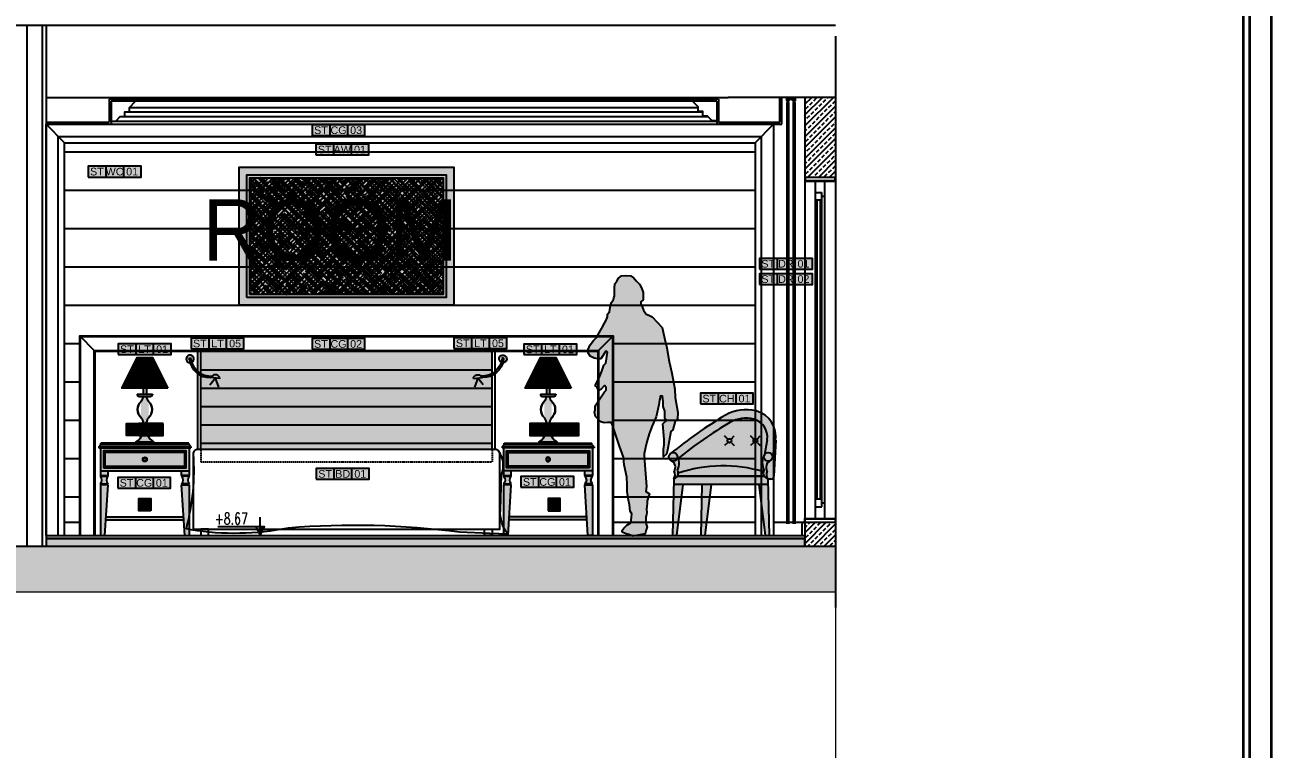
# Model space of a CAD drawing. Header units: millimetres. Extents: x -3207095 to 15275363, y 3702017 to 4798027.
# Drawn here: x 705620 to 706839, y 4469778 to 4470486 of the extents above; entities that cross this region are included whole.
import ezdxf
from ezdxf.enums import TextEntityAlignment as Align

# ---------------------------------------------------------------- set-up
doc = ezdxf.new("R2010")
doc.units = ezdxf.units.MM
doc.linetypes.add('DUZ', pattern=[500, 500])
doc.linetypes.add('HIDDEN', pattern=[0.375, 0.25, -0.125])
doc.layers.get('0').update_dxf_attribs({"color": 1, "linetype": 'DUZ'})
for name, color, linetype in [('a_asmatavan', 200, 'Continuous'), ('a_duvar_alcipan', 2, 'Continuous'), ('a_duvar_gazbeton', 3, 'Continuous'), ('a_duvar_kagidi', 33, 'Continuous'), ('a_duvar_tarama', 253, 'Continuous'), ('a_gorunus', 233, 'Continuous'), ('a_kolon', 4, 'Continuous'), ('a_kolon_tarama', 252, 'Continuous'), ('a_mobilya', 1, 'Continuous'), ('a_mobilya_tarama', 253, 'Continuous'), ('a_olcu', 30, 'Continuous'), ('a_pencere', 5, 'Continuous'), ('a_yazi', 105, 'Continuous'), ('a_zemin_kaplama', 30, 'Continuous'), ('yazı', 7, 'Continuous')]:
    doc.layers.add(name, color=color, linetype=linetype)
doc.layers.add('DUVAR', color=7, linetype='Continuous', lineweight=35)
doc.layers.add('iç duvar', color=7, linetype='Continuous', lineweight=50)
doc.styles.add('KOD', font='arial.ttf')
doc.styles.add('TROMANS', font='ROMANS.SHX', dxfattribs={"width": 0.7, "height": 5})

# ---------------------------------------------------------------- blocks, each defined once
blk = doc.blocks.new('a_cerceve')
for p, q in [((120, 2560), (0, 2680)), ((4625, 2560), (4745, 2680)), ((0, 0), (120, 0)), ((4625, 0), (4745, 0))]:
    blk.add_line(p, q)
for points in [[(0, 0), (0, 2680), (4745, 2680), (4745, 0)], [(80, 0), (80, 2600), (4665, 2600), (4665, 0)], [(120, 0), (120, 2560), (4625, 2560), (4625, 0)]]:
    blk.add_lwpolyline(points)
blk = doc.blocks.new('a_komodin2')
at = {"true_color": 0xffffff}
h = blk.add_hatch(color=7, dxfattribs=at)
h.paths.add_polyline_path([(550, 450), (550, 540), (30, 540), (30, 450)], flags=0)
h.paths.add_polyline_path([(304, 495, -1), (276, 495, -1)], flags=0)
h.paths.add_polyline_path([(300, 495, -1), (280, 495, -1)], flags=0)
h.paths.add_polyline_path([(560, 440), (550, 450), (30, 450), (20, 440)], flags=16)
h.paths.add_polyline_path([(580, 420), (580, 570), (0, 570), (0, 420)])
h.paths.add_polyline_path([(20, 440), (20, 550), (560, 550), (560, 440)], flags=16)
h.paths.add_polyline_path([(30, 450), (30, 540), (550, 540), (550, 450)], flags=0)
h.paths.add_polyline_path([(20, 440), (30, 450), (30, 540), (20, 550)], flags=0)
h.paths.add_polyline_path([(20, 550), (30, 540), (550, 540), (560, 550)], flags=0)
h.paths.add_polyline_path([(550, 450), (560, 440), (560, 550), (550, 540)], flags=16)
h.paths.add_polyline_path([(590, 570), (590, 578), (-10, 578), (-10, 570)])
h.paths.add_polyline_path([(590, 578), (576, 592), (4, 592), (-10, 578)])
h.paths.add_polyline_path([(576, 592), (576, 600), (4, 600), (4, 592)])
h.paths.add_polyline_path([(580, 390), (580, 420), (530, 420), (530, 390)])
h.paths.add_polyline_path([(577, 385), (577, 390), (533, 390), (533, 385)])
h.paths.add_polyline_path([(530, 385, -0.4), (530, 335), (580, 335, -0.4), (580, 385)])
h.paths.add_polyline_path([(533, 335), (533, 330), (577, 330), (577, 335)])
h.paths.add_polyline_path([(530, 330), (550, 0), (580, 0), (580, 330)])
h.paths.add_polyline_path([(0, 420), (0, 390), (50, 390), (50, 420)])
h.paths.add_polyline_path([(47, 390), (3, 390), (3, 385), (47, 385)])
h.paths.add_polyline_path([(0, 385, -0.4), (0, 335), (50, 335, -0.4), (50, 385)])
h.paths.add_polyline_path([(47, 330), (47, 335), (3, 335), (3, 330)])
h.paths.add_polyline_path([(0, 330), (0, 0), (30, 0), (50, 330)])
h = blk.add_hatch(color=7, dxfattribs=at)
h.paths.add_polyline_path([(550, 450), (550, 540), (30, 540), (30, 450)])
h.paths.add_polyline_path([(276, 495, -1), (304, 495, -1)], flags=16)
h.paths.add_polyline_path([(280, 495, -1), (300, 495, -1)], flags=0)
blk.add_hatch(color=7, dxfattribs=at).paths.add_polyline_path([(37.27, 120), (36.06, 100), (543.94, 100), (542.73, 120)])
for p, q in [((-10, 578), (4, 592)), ((-10, 578), (-10, 570)), ((-10, 578), (590, 578)), ((-10, 570), (590, 570)), ((0, 570), (0, 420)), ((576, 600), (4, 600)), ((4, 592), (4, 600)), ((4, 592), (576, 592)), ((576, 592), (576, 600)), ((590, 578), (576, 592)), ((580, 570), (580, 420)), ((590, 578), (590, 570)), ((30, 540), (20, 550)), ((550, 540), (560, 550)), ((0, 420), (580, 420)), ((30, 450), (20, 440)), ((550, 450), (560, 440)), ((0, 385), (50, 385)), ((0, 335), (50, 335)), ((0, 330), (0, 0)), ((50, 330), (0, 330)), ((3, 390), (3, 385)), ((3, 330), (3, 335)), ((30, 0), (50, 330)), ((47, 390), (47, 385)), ((47, 330), (47, 335)), ((580, 385), (530, 385)), ((580, 335), (530, 335)), ((550, 0), (530, 330)), ((530, 330), (580, 330)), ((533, 390), (533, 385)), ((533, 330), (533, 335)), ((577, 390), (577, 385)), ((577, 330), (577, 335)), ((580, 330), (580, 0)), ((36.06, 100), (543.94, 100)), ((37.27, 120), (542.73, 120)), ((0, 0), (30, 0)), ((550, 0), (580, 0))]:
    blk.add_line(p, q)
for points in [[(20, 440), (560, 440), (560, 550), (20, 550)], [(30, 450), (550, 450), (550, 540), (30, 540)]]:
    blk.add_lwpolyline(points, close=True)
for points in [[(0, 420), (0, 390), (50, 390), (50, 420)], [(580, 420), (580, 390), (530, 390), (530, 420)]]:
    blk.add_lwpolyline(points)
for radius in [14, 10]:
    blk.add_circle((290, 495), radius)
for centre, start, end in [((-26.25, 360), 316.397181, 43.602819), ((76.25, 360), 136.397181, 223.602819), ((503.75, 360), 316.397181, 43.602819), ((606.25, 360), 136.397181, 223.602819)]:
    blk.add_arc(centre, 36.25, start, end)
blk = doc.blocks.new('a_lamba_okuma')
at = {"true_color": 0xffffff}
h = blk.add_hatch(color=7, dxfattribs=at)
h.paths.add_polyline_path([(6, 0, -0.119182), (5.3, -2.7, 0.038405), (10.6, -22.6, 9.220143), (0.1, -25, -0.039586), (-4.2, -4.2, -0.198912), (-6, 0, -1)])
h.paths.add_polyline_path([(-6, 0, 1), (6, 0, 1)], flags=17)
h.paths.add_polyline_path([(5.3, -2.7, -0.508502), (-4.2, -4.2, 0.38617), (133.2, -121.1), (135.5, -121.3, -0.084469), (141.7, -112.6, -0.37111)])
h.paths.add_polyline_path([(192.5, -127.5), (192.9, -121.1, 0.629792), (135.5, -121.3)])
for p, q in [((192.5, -127.5), (133.2, -121.1)), ((192.9, -121.1), (192.5, -127.5))]:
    blk.add_line(p, q)
blk.add_lwpolyline([(127.7, -168.9), (162.8, -124.3), (185.5, -183.1)])
blk.add_circle((0, 0), 6)
for centre, radius, start, end in [((0, 0), 25, 295.08865, 270.32865), ((128.8, 13), 134.2, 187.39751, 271.85785), ((137.3, 21.5), 134.2, 190.41618, 271.85785), ((164.3, -135), 31.8, 25.808, 154.61762)]:
    blk.add_arc(centre, radius, start, end)
blk = doc.blocks.new('a_resim_90x140')
at = {"true_color": 0xffffff}
blk.add_hatch(color=7, dxfattribs=at).paths.add_polyline_path([(-700, 0), (-700, 900), (700, 900), (700, 0)])
h = blk.add_hatch()
h.set_pattern_fill('AR-RROOF', color=254, scale=30, angle=45, style=0)
h.set_pattern_definition([(45, (-21202.322, 7400), (25.455844, 67.88225), [450, -60, 150, -30]), (45, (-21184.715, 7438.82), (-49.426764, 7.00036), [90, -9.9, 180, -22.5]), (45, (-21209.747, 7428.638), (96.095812, 124.521504), [240, -42, 120, -30])])
h.paths.add_polyline_path([(-630, 70), (-630, 830), (630, 830), (630, 70)])
h = blk.add_hatch()
h.set_pattern_fill('AR-RROOF', color=254, scale=30, angle=45, style=0)
h.set_pattern_definition([(135, (21202.322, 7400), (-25.455844, 67.88225), [450, -60, 150, -30]), (135, (21184.715, 7438.82), (49.426764, 7.00036), [90, -9.9, 180, -22.5]), (135, (21209.747, 7428.638), (-96.095812, 124.521504), [240, -42, 120, -30])])
h.paths.add_polyline_path([(630, 70), (630, 830), (-630, 830), (-630, 70)])
for points in [[(-700, 0), (-700, 900), (700, 900), (700, 0)], [(-650, 50), (-650, 850), (650, 850), (650, 50)], [(-630, 70), (-630, 830), (630, 830), (630, 70)]]:
    blk.add_lwpolyline(points, close=True)
blk = doc.blocks.new('a_abajur1')
h = blk.add_hatch(color=255)
h.paths.add_polyline_path([(50, 560), (-50, 560), (-148, 364), (148, 364)])
h.paths.add_polyline_path([(-148, 364), (-150, 360), (150, 360), (148, 364)])
h.paths.add_polyline_path([(10, 360), (-10, 360), (-10, 320), (10, 320)])
h.paths.add_polyline_path([(-50, 320), (-50, 317, 0.414214), (-38, 305), (38, 305, 0.414214), (50, 317), (50, 320)])
h.paths.add_polyline_path([(59.1, 0), (59.1, 7.7), (-59.1, 7.7), (-59.1, 0)])
h = blk.add_hatch(color=256)
h.set_gradient(color1=(170, 163, 157), one_color=1, tint=1, name='SPHERICAL')
edge = h.paths.add_edge_path()
edge.add_line((59.1, 7.7), (-59.1, 7.7))
edge.add_arc((-121.4, 106.2), 116.5, 302.30703, 383.01024)
edge.add_arc((-60.2, 132.2), 50, 23.01024, 33.26641)
edge.add_arc((-60.2, 132.2), 50, 33.26641, 43.52258)
edge.add_arc((27.2, 220.6), 74.3, 180.55802, 226.5945, ccw=False)
edge.add_arc((27.2, 220.6), 74.3, 134.52155, 180.55802, ccw=False)
edge.add_arc((-60, 309.3), 50, 314.52155, 334.80492)
edge.add_arc((-60, 309.3), 50, 334.80492, 355.08829)
edge.add_line((-10.2, 305), (10.2, 305))
edge.add_arc((60, 309.3), 50, 184.91171, 225.47845)
edge.add_arc((-27.2, 220.6), 74.3, 0, 45.47845, ccw=False)
edge.add_arc((-27.2, 220.6), 74.3, -46.5945, 0, ccw=False)
edge.add_arc((50.4, 138.6), 38.6, 133.4055, 160.06167)
edge.add_arc((121.4, 106.2), 116.5, 156.98976, 180)
edge.add_arc((121.4, 106.2), 116.5, 180, 197.34136)
edge.add_arc((121.4, 106.2), 116.5, 197.34136, 237.69297)
at = {"layer": 'a_mobilya_tarama'}
h = blk.add_hatch(dxfattribs=at)
h.set_pattern_fill('LINE', color=256, scale=50, angle=90, style=0)
h.set_pattern_definition([(90, (-30334.933, 1322.437), (-6.25, 4e-16), [])])
h.paths.add_polyline_path([(50, 560), (-50, 560), (-148, 364), (148, 364)])
for p, q in [((-148, 364), (148, 364)), ((-10, 360), (-10, 320)), ((10, 360), (10, 320)), ((-50, 320), (50, 320)), ((-50, 320), (-50, 317)), ((-38, 305), (38, 305)), ((50, 320), (50, 317)), ((-59.1, 7.7), (-59.1, 0)), ((-59.1, 7.7), (59.1, 7.7)), ((-59.1, 0), (59.1, 0)), ((59.1, 7.7), (59.1, 0))]:
    blk.add_line(p, q)
blk.add_lwpolyline([(150, 360), (-150, 360), (-50, 560), (50, 560), (150, 360)])
blk.add_lwpolyline([(59.1, 7.7), (-59.1, 7.7, 0.367449), (-14.1, 151.7, 0.044781), (-18.3, 159.6, 0.044781), (-23.9, 166.6, -0.203618), (-47.1, 219.9, -0.203618), (-24.9, 273.6, 0.088735), (-14.8, 288, 0.088735), (-10.2, 305), (10.2, 305, 0.178878), (24.9, 273.6, -0.201084), (47.2, 220.6, -0.206155), (23.9, 166.6, 0.116837), (14.1, 151.7, 0.10074), (4.9, 106.2, 0.075811), (10.2, 71.5, 0.177909), (59.1, 7.7, 1.936591)], format="xyb")
for centre, radius, start, end in [((-38, 317), 12, 180, 270), ((27.2, 220.6), 74.3, 134.52155, 226.5945), ((-60, 309.3), 50, 314.52155, 355.08829), ((60, 309.3), 50, 184.91171, 225.47845), ((-27.2, 220.6), 74.3, 313.4055, 45.47845), ((38, 317), 12, 270, 0), ((-60.2, 132.2), 50, 23.01024, 43.52258), ((60.2, 132.2), 50, 136.47742, 156.98976), ((-121.4, 106.2), 116.5, 302.30703, 23.01024), ((121.4, 106.2), 116.5, 156.98976, 237.69297)]:
    blk.add_arc(centre, radius, start, end)
blk = doc.blocks.new('a_perde_kesit')
h = blk.add_hatch(color=255)
h.paths.add_polyline_path([(29.2, 0), (-29.3, 0), (-29.3, -20), (-25.3, -20), (-25.3, -18), (-27.3, -18), (-27.3, -11), (-11.2, -11), (-11.2, -18), (-13.3, -18), (-13.3, -20), (-9.3, -20), (-9.3, -11), (12.2, -11), (12.2, -20), (16.2, -20), (16.2, -18), (14.2, -18), (14.2, -11), (27.2, -11), (27.2, -18), (25.2, -18), (25.2, -20), (29.2, -20)])
h.paths.add_polyline_path([(-17.3, -12.5), (-21.3, -12.5), (-21.3, -20.5), (-17.3, -20.5)])
h.paths.add_polyline_path([(22.7, -12.5), (18.7, -12.5), (18.7, -20.5), (22.7, -20.5)])
h.paths.add_polyline_path([(26.7, -11.5), (14.7, -11.5), (14.7, -12.5), (26.7, -12.5)], flags=17)
h.paths.add_polyline_path([(-13.3, -11.5), (-25.3, -11.5), (-25.3, -12.5), (-13.3, -12.5)], flags=17)
h.paths.add_polyline_path([(-13.3, -20.5), (-25.3, -20.5), (-25.3, -21.5), (-13.3, -21.5)])
h.paths.add_polyline_path([(-18.8, -21.5), (-19.8, -21.5), (-19.8, -33.5), (-18.8, -33.5)])
h.paths.add_polyline_path([(26.7, -20.5), (14.7, -20.5), (14.7, -21.5), (26.7, -21.5)])
h.paths.add_polyline_path([(21.2, -21.5), (20.2, -21.5), (20.2, -33.5), (21.2, -33.5)])
for points in [[(29.2, 0), (29.2, -20), (25.2, -20), (25.2, -18), (27.2, -18), (27.2, -11), (14.2, -11), (14.2, -18), (16.2, -18), (16.2, -20), (12.2, -20), (12.2, -11), (-9.3, -11), (-9.3, -20), (-13.3, -20), (-13.3, -18), (-11.2, -18), (-11.2, -11), (-27.3, -11), (-27.3, -18), (-25.3, -18), (-25.3, -20), (-29.3, -20), (-29.3, 0), (29.2, 0)], [(-14.7, -2780), (-14.7, -34.5), (-23.8, -34.5), (-23.8, -2780)], [(25.3, -2780), (25.3, -34.5), (16.2, -34.5), (16.2, -2780)]]:
    blk.add_lwpolyline(points)
for points in [[(-13.3, -12.5), (-25.3, -12.5), (-25.3, -11.5), (-13.3, -11.5)], [(-13.3, -21.5), (-25.3, -21.5), (-25.3, -20.5), (-13.3, -20.5)], [(-17.3, -20.5), (-21.3, -20.5), (-21.3, -12.5), (-17.3, -12.5)], [(-19.8, -33.5), (-19.8, -21.5), (-18.8, -21.5), (-18.8, -33.5)], [(26.7, -12.5), (14.7, -12.5), (14.7, -11.5), (26.7, -11.5)], [(26.7, -21.5), (14.7, -21.5), (14.7, -20.5), (26.7, -20.5)], [(22.7, -20.5), (18.7, -20.5), (18.7, -12.5), (22.7, -12.5)], [(20.2, -33.5), (20.2, -21.5), (21.2, -21.5), (21.2, -33.5)]]:
    blk.add_lwpolyline(points, close=True)
at = {"color": 255}
for points in [[(-23.8, -2780), (-14.7, -2780), (-23.8, -34.5), (-14.7, -34.5)], [(16.2, -2780), (25.3, -2780), (16.2, -34.5), (25.3, -34.5)]]:
    blk.add_solid(points, dxfattribs=at)
blk = doc.blocks.new('a_koltuk2')
h = blk.add_hatch(color=255)
h.paths.add_polyline_path([(546.1, 811.1, 0.191853), (346.9, 783.9, 0.036251), (-11.7, 532.8, -0.470035), (30.4, 524.4, -0.056875), (39.9, 502.9, -0.034077), (374.9, 735.6, -0.190413), (532.1, 757.1, -0.382381), (618.2, 623.5), (601, 524.4, -0.730519), (653.3, 514.6), (673.2, 614.1, 0.015534), (674.6, 624.9), (675.5, 642.2, 0.339039)])
h.paths.add_polyline_path([(-11.7, 532.8, 0.000007), (-11.8, 532.8, 0.225166), (-22.1, 511.1, 1), (33.8, 511.1, 0.631327)])
h = blk.add_hatch(color=255)
h.paths.add_polyline_path([(618.2, 623.5, 0.382381), (532.1, 757.1, 0.190413), (374.9, 735.6, 0.034077), (39.9, 502.9, -0.198276), (32.9, 424.3, -0.144824), (38.8, 405.7, -0.151026), (594.2, 415.2, -0.073801), (598.6, 424.3, -0.258061), (601, 524.4)])
h.paths.add_polyline_path([(359.4, 616.8, -1), (385.9, 616.8, -1)], flags=16)
h.paths.add_polyline_path([(528.6, 616.8, -1), (555, 616.8, -1)], flags=16)
h.paths.add_polyline_path([(38.8, 405.7, 0.144824), (32.9, 424.3, 0.258061), (30.4, 524.4, -0.124382), (33.8, 511.1, -0.536233), (-5, 485.4, -0.443743), (12.1, 419.6, -0.262244), (9, 366), (34, 386.1), (597.4, 386.1), (622.4, 366, -0.262244), (619.4, 419.6, -0.443743), (636.4, 485.4, -0.536233), (597.7, 511.1, -0.124382), (601, 524.4, 0.258061), (598.6, 424.3, 0.073801), (594.2, 415.2, 0.151026)])
h.paths.add_polyline_path([(622.4, 366), (597.4, 386.1), (34, 386.1), (9, 366), (8.2, 331.8), (623.3, 331.8)])
h.paths.add_polyline_path([(67.5, 331.8), (8.2, 331.8), (0, 0), (26.1, 0)])
h.paths.add_polyline_path([(252.3, 331.8), (193, 331.8), (184.8, 0), (210.9, 0)])
h.paths.add_polyline_path([(623.3, 331.8), (564, 331.8), (605.4, 0), (631.5, 0)])
h.paths.add_polyline_path([(597.7, 511.1, 1), (653.5, 511.1, 1)])
h = blk.add_hatch(color=255)
h.paths.add_polyline_path([(385.9, 616.8, 1), (359.4, 616.8, 1)])
h.paths.add_polyline_path([(555, 616.8, 1), (528.6, 616.8, 1)])
blk.add_hatch(color=255).paths.add_polyline_path([(674.2, 621.5, -0.01071), (673.2, 614.1), (653.3, 514.6, -0.03072), (653.5, 511.1, -0.301886), (636.4, 485.4, 0.443743), (619.4, 419.6, 0.262244), (622.4, 366), (642.7, 366, 0.39973), (662.7, 385)])
at = {"ltscale": 0.5}
for p, q in [((359.2, 630.2), (341.1, 648.3)), ((359.2, 603.3), (341.1, 585.2)), ((386.1, 630.2), (404.2, 648.3)), ((386.1, 603.3), (404.2, 585.2)), ((528.4, 630.2), (510.2, 648.3)), ((528.4, 603.3), (510.2, 585.2)), ((555.2, 630.2), (573.4, 648.3)), ((555.2, 603.3), (573.4, 585.2)), ((618.2, 623.5), (601, 524.4)), ((673.2, 614), (653.3, 514.6)), ((674.2, 621.5), (662.7, 385)), ((33.1, 505.3), (33.1, 505.3)), ((9, 366), (0, 0)), ((623.3, 331.8), (8.2, 331.8)), ((34, 386.1), (9, 366)), ((67.5, 331.8), (26.1, 0)), ((597.4, 386.1), (34, 386.1)), ((34, 386.1), (597.4, 386.1)), ((193, 331.8), (184.8, 0)), ((252.3, 331.8), (210.9, 0)), ((564, 331.8), (605.4, 0)), ((597.4, 386.1), (622.4, 366)), ((642.7, 366), (622.4, 366)), ((622.4, 366), (631.5, 0)), ((0, 0), (26.1, 0)), ((184.8, 0), (210.9, 0)), ((605.4, 0), (631.5, 0))]:
    blk.add_line(p, q, dxfattribs=at)
for centre, radius in [((372.6, 616.8), 13.2), ((541.8, 616.8), 13.2), ((5.8, 511.1), 27.9), ((625.6, 511.1), 27.9)]:
    blk.add_circle(centre, radius, dxfattribs=at)
for centre, radius, start, end in [((480.6, 547.5), 271.6, 76.21161, 119.33473), ((1897, -1811.6), 3023.2, 120.86007, 129.15262), ((1912.6, -1835.7), 2996, 120.87943, 128.68631), ((480.6, 547.5), 215.8, 76.21161, 119.33473), ((500.6, 642.2), 119.1, 350.95341, 74.65697), ((500.6, 642.2), 174.9, 350.95341, 74.65697), ((-58.9, 472.1), 103.5, 332.47407, 30.35453), ((690.3, 472.1), 103.5, 149.64547, 207.52593), ((-26.2, 444.8), 45.9, 326.65583, 62.37158), ((-37, 395.5), 54.7, 327.38313, 26.16149), ((4.5, 405), 34.3, 328.28745, 34.21176), ((331.8, -487.9), 940.5, 73.80058, 108.15352), ((627, 405), 34.3, 145.78824, 211.71255), ((657.7, 444.8), 45.9, 117.62842, 213.34417), ((668.5, 395.5), 54.7, 153.83851, 212.61687), ((642.7, 386), 20, 270, 357.15233)]:
    blk.add_arc(centre, radius, start, end, dxfattribs=at)
blk = doc.blocks.new('a_insan2')
blk.add_hatch(color=255).paths.add_polyline_path([(0.2214, 1.2268), (0.2098, 1.2822), (0.1914, 1.3606), (0.1268, 1.4298), (0.1038, 1.4413), (0.0876, 1.4482), (0.0692, 1.4736), (0.0623, 1.4897), (0.053, 1.5151), (0.053, 1.5266), (0.0669, 1.5405), (0.0669, 1.5704), (0.0669, 1.5889), (0.0577, 1.6189), (0.0438, 1.6419), (0.0231, 1.665), (0.0023, 1.688), (-0.0138, 1.6973), (-0.0507, 1.6996), (-0.0738, 1.6973), (-0.0922, 1.6811), (-0.1038, 1.6627), (-0.1176, 1.6442), (-0.1199, 1.6166), (-0.1199, 1.605), (-0.1199, 1.5658), (-0.1245, 1.5543), (-0.1268, 1.5428), (-0.1384, 1.5243), (-0.1453, 1.5036), (-0.1522, 1.4621), (-0.166, 1.4482), (-0.166, 1.4298), (-0.173, 1.409), (-0.1845, 1.3883), (-0.2029, 1.356), (-0.2283, 1.3099), (-0.2375, 1.296), (-0.256, 1.2753), (-0.279, 1.2476), (-0.2906, 1.2176), (-0.2906, 1.1946), (-0.279, 1.1738), (-0.2514, 1.16), (-0.2283, 1.1553), (-0.2075, 1.1553), (-0.1753, 1.2061), (-0.166, 1.1992), (-0.1753, 1.1277), (-0.1891, 1.1138), (-0.2029, 1.0746), (-0.2145, 1.0423), (-0.2306, 1.0101), (-0.2444, 0.9824), (-0.2329, 0.9709), (-0.2237, 0.9478), (-0.2075, 0.957), (-0.1845, 0.9824), (-0.173, 0.9686), (-0.173, 0.9524), (-0.1845, 0.9409), (-0.2444, 0.8486), (-0.2444, 0.8256), (-0.2491, 0.8071), (-0.2421, 0.7795), (-0.2075, 0.7449), (-0.1868, 0.7379), (-0.166, 0.7403), (-0.1407, 0.7403), (-0.1338, 0.731), (-0.1061, 0.6457), (-0.0876, 0.5857), (-0.06, 0.5143), (-0.0554, 0.4658), (-0.0392, 0.3851), (-0.0369, 0.3367), (-0.0369, 0.2906), (-0.0277, 0.2352), (-0.0208, 0.2052), (-0.0161, 0.1637), (-0.0069, 0.1453), (-0.0092, 0.1245), (-0.0138, 0.0876), (-0.0392, 0.0715), (-0.0577, 0.053), (-0.0715, 0.0346), (-0.0646, 0.0231), (-0.0438, 0.0161), (-0.0254, 0.0115), (0, 0), (0.0807, 0.0161), (0.0876, 0.0415), (0.0945, 0.0577), (0.0899, 0.0715), (0.0853, 0.0876), (0.0853, 0.1038), (0.0853, 0.1222), (0.0899, 0.1407), (0.0922, 0.1545), (0.0899, 0.1753), (0.0922, 0.196), (0.0945, 0.2122), (0.0945, 0.2306), (0.1015, 0.2583), (0.1084, 0.2767), (0.0853, 0.2906), (0.0899, 0.3229), (0.0761, 0.4912), (0.0738, 0.5373), (0.083, 0.5788), (0.0922, 0.6157), (0.1061, 0.6665), (0.1268, 0.7195), (0.1522, 0.7772), (0.1706, 0.8556), (0.1753, 0.8855), (0.1776, 0.9017), (0.1776, 0.9132), (0.1937, 0.9132), (0.1983, 0.8763), (0.1983, 0.8463), (0.2098, 0.814), (0.2098, 0.7679), (0.2214, 0.7564), (0.196, 0.7333), (0.2006, 0.6826), (0.2052, 0.6273), (0.2052, 0.595), (0.2006, 0.565), (0.2006, 0.5166), (0.2191, 0.535), (0.226, 0.5604), (0.2491, 0.6826), (0.2606, 0.6941), (0.2767, 0.7495), (0.286, 0.7541), (0.2906, 0.7656), (0.2929, 0.8071), (0.2767, 0.904), (0.2744, 0.9593), (0.2537, 1.0631), (0.2375, 1.1392)])
blk.add_lwpolyline([(-0.0507, 1.6996), (-0.0138, 1.6973), (0.0023, 1.688), (0.0231, 1.665), (0.0438, 1.6419), (0.0577, 1.6189), (0.0669, 1.5889), (0.0669, 1.5704), (0.0669, 1.5405), (0.053, 1.5266), (0.053, 1.5151), (0.0623, 1.4897), (0.0692, 1.4736), (0.0876, 1.4482), (0.1038, 1.4413), (0.1268, 1.4298), (0.1914, 1.3606), (0.2098, 1.2822), (0.2214, 1.2268), (0.2375, 1.1392), (0.2537, 1.0631), (0.2744, 0.9593), (0.2767, 0.904), (0.2929, 0.8071), (0.2906, 0.7656), (0.286, 0.7541), (0.2767, 0.7495), (0.2606, 0.6941), (0.2491, 0.6826), (0.226, 0.5604), (0.2191, 0.535), (0.2006, 0.5166), (0.2006, 0.565), (0.2052, 0.595), (0.2052, 0.6273), (0.2006, 0.6826), (0.196, 0.7333), (0.2214, 0.7564), (0.2098, 0.7679), (0.2098, 0.814), (0.1983, 0.8463), (0.1983, 0.8763), (0.1937, 0.9132), (0.1776, 0.9132), (0.1776, 0.9017), (0.1753, 0.8855), (0.1706, 0.8556), (0.1522, 0.7772), (0.1268, 0.7195), (0.1061, 0.6665), (0.0922, 0.6157), (0.083, 0.5788), (0.0738, 0.5373), (0.0761, 0.4912), (0.0899, 0.3229), (0.0853, 0.2906), (0.1084, 0.2767), (0.1015, 0.2583), (0.0945, 0.2306), (0.0945, 0.2122), (0.0922, 0.196), (0.0899, 0.1753), (0.0922, 0.1545), (0.0899, 0.1407), (0.0853, 0.1222), (0.0853, 0.1038), (0.0853, 0.0876), (0.0899, 0.0715), (0.0945, 0.0577), (0.0876, 0.0415), (0.0807, 0.0161), (0, 0), (-0.0254, 0.0115), (-0.0438, 0.0161), (-0.0646, 0.0231), (-0.0715, 0.0346), (-0.0577, 0.053), (-0.0392, 0.0715), (-0.0138, 0.0876), (-0.0092, 0.1245), (-0.0069, 0.1453), (-0.0161, 0.1637), (-0.0208, 0.2052), (-0.0277, 0.2352), (-0.0369, 0.2906), (-0.0369, 0.3367), (-0.0392, 0.3851), (-0.0554, 0.4658), (-0.06, 0.5143), (-0.0876, 0.5857), (-0.1061, 0.6457), (-0.1338, 0.731), (-0.1407, 0.7403), (-0.166, 0.7403), (-0.1868, 0.7379), (-0.2075, 0.7449), (-0.2421, 0.7795), (-0.2491, 0.8071), (-0.2444, 0.8256), (-0.2444, 0.8486), (-0.1845, 0.9409), (-0.173, 0.9524), (-0.173, 0.9686), (-0.1845, 0.9824), (-0.2075, 0.957), (-0.2237, 0.9478), (-0.2329, 0.9709), (-0.2444, 0.9824), (-0.2306, 1.0101), (-0.2145, 1.0423), (-0.2029, 1.0746), (-0.1891, 1.1138), (-0.1753, 1.1277), (-0.166, 1.1992), (-0.1753, 1.2061), (-0.2075, 1.1553), (-0.2283, 1.1553), (-0.2514, 1.16), (-0.279, 1.1738), (-0.2906, 1.1946), (-0.2906, 1.2176), (-0.279, 1.2476), (-0.256, 1.2753), (-0.2375, 1.296), (-0.2283, 1.3099), (-0.2029, 1.356), (-0.1845, 1.3883), (-0.173, 1.409), (-0.166, 1.4298), (-0.166, 1.4482), (-0.1522, 1.4621), (-0.1453, 1.5036), (-0.1384, 1.5243), (-0.1268, 1.5428), (-0.1245, 1.5543), (-0.1199, 1.5658), (-0.1199, 1.605), (-0.1199, 1.6166), (-0.1176, 1.6442), (-0.1038, 1.6627), (-0.0922, 1.6811), (-0.0738, 1.6973), (-0.0507, 1.6996)])
blk = doc.blocks.new('KOTKES')
blk.add_hatch(color=256).paths.add_polyline_path([(-25, -1.5), (-38.8, -1.5), (-25, -29)])
for p, q in [((-25, -29), (-25, 29.3)), ((-25, -1.5), (110.4, -1.5))]:
    blk.add_line(p, q)
blk.add_lwpolyline([(-11.2, -1.5), (-25, -29), (-38.8, -1.5)], close=True)
at = {"style": 'TROMANS', "width": 0.7}
blk.add_attdef('KESITKOT', (-20.3, 18.9), '', height=28, dxfattribs=at)
blk = doc.blocks.new('anahtar')
at = {"true_color": 0xffffff}
blk.add_hatch(color=7, dxfattribs=at).paths.add_polyline_path([(151900.2, 3409.8), (151827.6, 3409.8), (151827.6, 3329.8), (151888.2, 3329.8, 0.009697), (151890.3, 3333.8), (151831.6, 3333.8), (151831.6, 3405.8), (151901, 3405.8, 0.008738)])
h = blk.add_hatch(color=7, dxfattribs=at)
h.paths.add_polyline_path([(151907.6, 3409.8), (151827.6, 3409.8), (151827.6, 3329.8), (151907.6, 3329.8)])
h.paths.add_polyline_path([(151903.6, 3333.8), (151831.6, 3333.8), (151831.6, 3405.8), (151903.6, 3405.8)], flags=16)
h = blk.add_hatch(color=7, dxfattribs=at)
h.paths.add_polyline_path([(151903.6, 3405.8), (151867.6, 3405.8), (151867.6, 3333.8), (151903.6, 3333.8)])
h.paths.add_polyline_path([(151867.6, 3405.8), (151831.6, 3405.8), (151831.6, 3333.8), (151867.6, 3333.8)])
at = {"layer": 'a_mobilya'}
blk.add_line((151867.6, 3405.8), (151867.6, 3333.8), dxfattribs=at)
for points in [[(151827.6, 3329.8), (151907.6, 3329.8), (151907.6, 3409.8), (151827.6, 3409.8)], [(151831.6, 3333.8), (151903.6, 3333.8), (151903.6, 3405.8), (151831.6, 3405.8)]]:
    blk.add_lwpolyline(points, close=True, dxfattribs=at)
blk = doc.blocks.new('a_tel_data')
at = {"true_color": 0xffffff}
blk.add_hatch(color=7, dxfattribs=at).paths.add_polyline_path([(-40, 0), (40, 0), (40, 80), (-40, 80)])
for points in [[(-40, 0), (40, 0), (40, 80), (-40, 80)], [(-36, 4), (36, 4), (36, 76), (-36, 76)], [(-20, 27.5), (0, 27.5), (0, 52.5), (-20, 52.5)], [(0, 27.5), (20, 27.5), (20, 52.5), (0, 52.5)]]:
    blk.add_lwpolyline(points, close=True)
blk = doc.blocks.new('a_priz')
at = {"true_color": 0xffffff}
blk.add_hatch(color=7, dxfattribs=at).paths.add_polyline_path([(-40, 0), (40, 0), (40, 80), (-40, 80)])
for points in [[(-40, 0), (40, 0), (40, 80), (-40, 80)], [(-36, 4), (36, 4), (36, 76), (-36, 76)]]:
    blk.add_lwpolyline(points, close=True)
for centre, radius in [((0, 40), 20), ((-10, 40), 2), ((0, 40), 2), ((10, 40), 2)]:
    blk.add_circle(centre, radius)
blk = doc.blocks.new('tel')
at = {"true_color": 0xffffff}
h = blk.add_hatch(color=7, dxfattribs=at)
h.paths.add_polyline_path([(152067.6, 3409.8), (151987.6, 3409.8), (151987.6, 3329.8), (152067.6, 3329.8)])
h.paths.add_polyline_path([(152063.6, 3405.8), (152063.6, 3333.8), (151991.6, 3333.8), (151991.6, 3405.8)], flags=16)
h.paths.add_polyline_path([(152043.4, 3369.8, -1), (152033.9, 3369.8, -1)], flags=0)
h.paths.add_polyline_path([(152021.2, 3369.8, -1), (152011.7, 3369.8, -1)], flags=0)
h = blk.add_hatch(color=7, dxfattribs=at)
h.paths.add_polyline_path([(152063.6, 3405.8), (152027.6, 3405.8), (152027.6, 3333.8), (152063.6, 3333.8)])
h.paths.add_polyline_path([(152027.6, 3405.8), (151991.6, 3405.8), (151991.6, 3333.8), (152027.6, 3333.8)])
at = {"layer": 'a_mobilya'}
for points in [[(151987.6, 3329.8), (152067.6, 3329.8), (152067.6, 3409.8), (151987.6, 3409.8)], [(151991.6, 3333.8), (152063.6, 3333.8), (152063.6, 3405.8), (151991.6, 3405.8)]]:
    blk.add_lwpolyline(points, close=True, dxfattribs=at)
for centre in [(152016.4, 3369.8), (152038.7, 3369.8)]:
    blk.add_circle(centre, 4.76, dxfattribs=at)
blk = doc.blocks.new('dee')
at = {"layer": 'a_olcu', "true_color": 0xffffff}
h = blk.add_hatch(color=7, dxfattribs=at)
h.paths.add_polyline_path([(151783.6, 3405.8), (151711.6, 3405.8), (151711.6, 3333.8), (151783.6, 3333.8)], flags=0)
h.paths.add_polyline_path([(151756.5, 3351.1, -1), (151766, 3351.1, -1)], flags=0)
h.paths.add_polyline_path([(151729.1, 3351.1, -1), (151738.6, 3351.1, -1)], flags=0)
h.paths.add_polyline_path([(151756.5, 3369.8, -1), (151766, 3369.8, -1)], flags=0)
h.paths.add_polyline_path([(151729.1, 3369.8, -1), (151738.6, 3369.8, -1)], flags=0)
h.paths.add_polyline_path([(151756.5, 3388.4, -1), (151766, 3388.4, -1)], flags=0)
h.paths.add_polyline_path([(151729.1, 3388.4, -1), (151738.6, 3388.4, -1)], flags=0)
h.paths.add_polyline_path([(151787.6, 3409.8), (151707.6, 3409.8), (151707.6, 3329.8), (151787.6, 3329.8)])
h.paths.add_polyline_path([(151783.6, 3405.8), (151783.6, 3333.8), (151711.6, 3333.8), (151711.6, 3405.8)], flags=16)
h = blk.add_hatch(color=7, dxfattribs=at)
h.paths.add_polyline_path([(151756.5, 3388.4, 1), (151766, 3388.4, 1)])
h.paths.add_polyline_path([(151729.1, 3388.4, 1), (151738.6, 3388.4, 1)])
h.paths.add_polyline_path([(151738.6, 3369.8, 1), (151729.1, 3369.8, 1)])
h.paths.add_polyline_path([(151766, 3369.8, 1), (151756.5, 3369.8, 1)])
h.paths.add_polyline_path([(151766, 3351.1, 1), (151756.5, 3351.1, 1)])
h.paths.add_polyline_path([(151729.1, 3351.1, 1), (151738.6, 3351.1, 1)])
at = {"layer": 'a_mobilya'}
for points in [[(151787.6, 3409.8), (151707.6, 3409.8), (151707.6, 3329.8), (151787.6, 3329.8)], [(151711.6, 3405.8), (151783.6, 3405.8), (151783.6, 3333.8), (151711.6, 3333.8)]]:
    blk.add_lwpolyline(points, close=True, dxfattribs=at)
for centre in [(151733.8, 3388.4), (151733.8, 3388.4), (151733.8, 3369.8), (151733.8, 3369.8), (151733.8, 3351.1), (151733.8, 3351.1), (151761.3, 3388.4), (151761.3, 3369.8), (151761.3, 3351.1)]:
    blk.add_circle(centre, 4.76, dxfattribs=at)

msp = doc.modelspace()

# ---------------------------------------------------------------- hatches: boundary and pattern name
for points in [[(705901.1, 4470377.6), (705952.8, 4470377.6), (705952.8, 4470388), (705901.1, 4470388)], [(705904.8, 4470358.7), (705956.5, 4470358.7), (705956.5, 4470369.2), (705904.8, 4470369.2)], [(705681.9, 4470337), (705733.7, 4470337), (705733.7, 4470347.5), (705681.9, 4470347.5)], [(706338.7, 4470247), (706390.5, 4470247), (706390.5, 4470257.4), (706338.7, 4470257.4)], [(706338.7, 4470232), (706390.5, 4470232), (706390.5, 4470242.4), (706338.7, 4470242.4)], [(705782.6, 4470168.9), (705834.4, 4470168.9), (705834.4, 4470179.4), (705782.6, 4470179.4)], [(705901.1, 4470168.6), (705952.8, 4470168.6), (705952.8, 4470179.1), (705901.1, 4470179.1)], [(706039.8, 4470169.2), (706091.6, 4470169.2), (706091.6, 4470179.7), (706039.8, 4470179.7)], [(705711.2, 4470163.4), (705763, 4470163.4), (705763, 4470173.8), (705711.2, 4470173.8)], [(706108.3, 4470163.3), (706160, 4470163.3), (706160, 4470173.7), (706108.3, 4470173.7)], [(706281, 4470115.1), (706332.7, 4470115.1), (706332.7, 4470125.6), (706281, 4470125.6)], [(705710.9, 4470032.7), (705762.6, 4470032.7), (705762.6, 4470043.1), (705710.9, 4470043.1)], [(705905.1, 4470041.5), (705956.9, 4470041.5), (705956.9, 4470051.9), (705905.1, 4470051.9)], [(706105.4, 4470033.6), (706157.1, 4470033.6), (706157.1, 4470044), (706105.4, 4470044)]]:
    msp.add_hatch(color=255).paths.add_polyline_path(points)
at = {"layer": 'a_duvar_tarama'}
h = msp.add_hatch(dxfattribs=at)
h.set_pattern_fill('ANSI33', color=256, scale=30, style=0)
h.set_pattern_definition([(45, (702715.349, 4471290.657), (-5.303301, 5.303301), []), (45, (702720.652, 4471290.657), (-5.303301, 5.303301), [3.75, -1.875])])
h.paths.add_polyline_path([(706383.2, 4470336.9), (706413.2, 4470336.9), (706413.2, 4470414.9), (706383.2, 4470414.9)])
h = msp.add_hatch(dxfattribs=at)
h.set_pattern_fill('ANSI33', color=256, scale=30, style=0)
h.set_pattern_definition([(45, (702715.349, 4471316.907), (-5.303301, 5.303301), []), (45, (702720.652, 4471316.907), (-5.303301, 5.303301), [3.75, -1.875])])
h.paths.add_polyline_path([(706413.2, 4469976.1), (706413.2, 4469999.4), (706383.2, 4469999.4), (706383.2, 4469976.1)])
at = {"layer": 'a_kolon_tarama'}
h = msp.add_hatch(dxfattribs=at)
h.set_pattern_fill('AR-CONC', color=256, scale=0.75, style=0)
h.set_pattern_definition([(50, (698287.7076, 4469478.9782), (5.3794514, -0.470641), [0.5625, -6.1875]), (355, (698287.7076, 4469478.978), (-1.040635, 5.641441), [0.45, -4.95]), (100.4514, (698288.156, 4469478.939), (4.3388204, 5.1707966), [0.4780514, -5.258566]), (46.1842, (698287.7076, 4469480.478), (8.004308, -1.2413926), [0.84375, -9.28125]), (96.6356, (698288.3746, 4469480.375), (7.00997, 7.305884), [0.717077, -7.8878475]), (351.1842, (698287.7076, 4469480.478), (7.009965, 7.3058895), [0.675, -7.425]), (21, (698288.4576, 4469480.1032), (4.476803, -3.0196417), [0.5625, -6.1875]), (326, (698288.4576, 4469480.103), (1.824865, 5.4386253), [0.45, -4.95]), (71.4514, (698288.8306, 4469479.8516), (6.3016697, 2.4189787), [0.4780514, -5.258566]), (37.5, (698287.7076, 4469478.9782), (0.0911989, 2.4967039), [0, -4.89, 0, -5.025, 0, -4.96875]), (7.5, (698287.7076, 4469478.9782), (1.9730215, 2.9580878), [0, -2.865, 0, -4.7775, 0, -1.89375]), (327.5, (698286.035, 4469478.9782), (4.00366827, -0.16916154), [0, -1.875, 0, -5.85, 0, -7.7625]), (317.5, (698285.285, 4469478.9782), (4.3738963, 0.7507874), [0, -2.4375, 0, -3.885, 0, -5.5125])])
h.paths.add_polyline_path([(705640.7, 4469976.1), (706383.2, 4469976.1), (706383.2, 4469983.6), (705640.7, 4469983.6)])
msp.add_hatch(color=256, dxfattribs=at).paths.add_polyline_path([(704778.2, 4469976.1), (706413.2, 4469976.1), (706413.2, 4469931.1), (704778.2, 4469931.1)])
at = {"layer": 'a_olcu'}
h = msp.add_hatch(color=256, dxfattribs=at)
h.set_gradient(color1=(204, 168, 127), rotation=90, one_color=1, tint=1, name='CYLINDER')
h.paths.add_polyline_path([(706077.2, 4470148.6), (706077.2, 4470166.6), (705792.2, 4470166.6), (705792.2, 4470148.6)])
h = msp.add_hatch(color=256, dxfattribs=at)
h.set_gradient(color1=(204, 168, 127), rotation=90, one_color=1, tint=1, name='CYLINDER')
h.paths.add_polyline_path([(706077.2, 4470130.6), (706077.2, 4470148.6), (705792.2, 4470148.6), (705792.2, 4470130.6)])
h = msp.add_hatch(color=256, dxfattribs=at)
h.set_gradient(color1=(204, 168, 127), rotation=90, one_color=1, tint=1, name='CYLINDER')
h.paths.add_polyline_path([(705792.2, 4470130.6), (705792.2, 4470112.6), (706077.2, 4470112.6), (706077.2, 4470130.6)])
h = msp.add_hatch(color=256, dxfattribs=at)
h.set_gradient(color1=(204, 168, 127), rotation=90, one_color=1, tint=1, name='CYLINDER')
h.paths.add_polyline_path([(706077.2, 4470094.6), (706077.2, 4470112.6), (705792.2, 4470112.6), (705792.2, 4470094.6)])
h = msp.add_hatch(color=256, dxfattribs=at)
h.set_gradient(color1=(204, 168, 127), rotation=90, one_color=1, tint=1, name='CYLINDER')
h.paths.add_polyline_path([(706077.2, 4470076.6), (706077.2, 4470094.6), (705792.2, 4470094.6), (705792.2, 4470076.6)])
h = msp.add_hatch(color=256, dxfattribs=at)
h.set_gradient(color1=(204, 168, 127), rotation=90, one_color=1, tint=1, name='CYLINDER')
h.paths.add_polyline_path([(706077.2, 4470070.6), (706077.2, 4470076.6), (705792.2, 4470076.6), (705792.2, 4470070.6)])

# ---------------------------------------------------------------- linework, layer by layer
at = {"layer": 'a_asmatavan'}
for p, q in [((705702.6, 4470413), (705702.6, 4470390.5)), ((706298.8, 4470413), (705702.6, 4470413)), ((705704.4, 4470411.1), (705704.4, 4470388.6)), ((706296.9, 4470411.1), (705704.4, 4470411.1)), ((706296.9, 4470411.1), (706296.9, 4470388.6)), ((706298.8, 4470413), (706298.8, 4470390.5)), ((706358.8, 4470390.5), (706358.8, 4470414.9)), ((706360.7, 4470388.6), (706360.7, 4470414.9)), ((705640.7, 4470390.5), (705702.6, 4470390.5)), ((705640.7, 4470388.6), (705704.4, 4470388.6)), ((706296.9, 4470388.6), (706360.7, 4470388.6)), ((706298.8, 4470390.5), (706358.8, 4470390.5))]:
    msp.add_line(p, q, dxfattribs=at)
for points in [[(705704.4, 4470391.6), (705708.9, 4470391.6), (705708.9, 4470391.6), (705708.9, 4470391.6), (705713.4, 4470396.1), (705717.9, 4470396.1), (705717.9, 4470400.6), (705722.4, 4470400.6), (705722.4, 4470405.1), (705728.4, 4470411.1)], [(706296.9, 4470392), (706292.4, 4470392), (706292.4, 4470392), (706292.4, 4470392), (706287.9, 4470396.5), (706283.4, 4470396.5), (706283.4, 4470401), (706278.9, 4470401), (706278.9, 4470405.5), (706272.9, 4470411.5)]]:
    msp.add_lwpolyline(points, dxfattribs=at)
at = {"layer": 'a_duvar_alcipan', "color": 1}
for p, q in [((705621.9, 4470485.4), (705621.9, 4469976.1)), ((705636.9, 4470485.4), (705636.9, 4469976.1))]:
    msp.add_line(p, q, dxfattribs=at)
at = {"layer": 'a_duvar_alcipan'}
msp.add_line((705640.7, 4470485.4), (705640.7, 4469976.1), dxfattribs=at)
for points in [[(705792.2, 4469992.6), (705792.2, 4469986.6), (705799.7, 4469986.6), (705799.7, 4469992.6), (705792.2, 4469992.6)], [(706077.2, 4469992.6), (706077.2, 4469986.6), (706069.7, 4469986.6), (706069.7, 4469992.6), (706077.2, 4469992.6)]]:
    msp.add_lwpolyline(points, dxfattribs=at)
at = {"layer": 'a_duvar_gazbeton'}
for p, q in [((706383.2, 4470414.9), (706383.2, 4469976.1)), ((706413.2, 4470414.9), (706413.2, 4469976.1)), ((706383.2, 4470336.9), (706413.2, 4470336.9)), ((706380.2, 4469997.6), (706380.2, 4469986.6)), ((706382, 4469999.4), (706383.2, 4469999.4)), ((706383.2, 4469999.4), (706413.2, 4469999.4))]:
    msp.add_line(p, q, dxfattribs=at)
msp.add_arc((706382, 4469997.6), 1.8, 90, 180, dxfattribs=at)
at = {"layer": 'a_duvar_kagidi'}
for p, q in [((705658.7, 4470361.6), (706334.4, 4470361.6)), ((705658.7, 4470324.1), (706334.4, 4470324.1)), ((705658.7, 4470286.6), (706334.4, 4470286.6)), ((705658.7, 4470249.1), (706334.4, 4470249.1)), ((705658.7, 4470211.6), (706334.4, 4470211.6)), ((705658.7, 4470174.1), (705673.7, 4470174.1)), ((706195.7, 4470174.1), (706334.4, 4470174.1)), ((705658.7, 4470136.6), (705673.7, 4470136.6)), ((706195.7, 4470136.6), (706334.4, 4470136.6)), ((705658.7, 4470099.1), (705673.7, 4470099.1)), ((706195.7, 4470099.1), (706334.4, 4470099.1)), ((705658.7, 4470061.6), (705673.7, 4470061.6)), ((706195.7, 4470061.6), (706334.4, 4470061.6)), ((705658.7, 4470024.1), (705673.7, 4470024.1)), ((706195.7, 4470024.1), (706334.4, 4470024.1))]:
    msp.add_line(p, q, dxfattribs=at)
at = {"layer": 'a_gorunus'}
for p, q in [((705640.7, 4470414.9), (706308.2, 4470414.9)), ((705717.9, 4470396.1), (706288.3, 4470396.1)), ((705722.4, 4470405.1), (706278.9, 4470405.1)), ((705722.4, 4470400.6), (706283.4, 4470400.6)), ((705704.4, 4470388.6), (706296.9, 4470388.6)), ((705708.9, 4470391.6), (706296.9, 4470391.6)), ((705658.7, 4469999.4), (705673.7, 4469999.4)), ((706195.7, 4469999.4), (706334.4, 4469999.4)), ((706352.4, 4469999.4), (706383.2, 4469999.4))]:
    msp.add_line(p, q, dxfattribs=at)
at = {"layer": 'a_kolon'}
for p, q in [((706413.2, 4470474.9), (706413.2, 4470414.9)), ((706413.2, 4470414.9), (706308.2, 4470414.9)), ((705088.8, 4469976.1), (706413.2, 4469976.1)), ((706413.2, 4469976.1), (706413.2, 4469916.1))]:
    msp.add_line(p, q, dxfattribs=at)
at = {"layer": 'a_mobilya'}
for p, q in [((705687.9, 4470167.4), (705674.4, 4470180.9)), ((706181.4, 4470167.4), (706194.9, 4470180.9)), ((705789.2, 4470070.6), (705789.2, 4470166.6)), ((705792.2, 4470070.6), (705792.2, 4470166.6)), ((706077.2, 4470070.6), (706077.2, 4470166.6)), ((706080.2, 4470070.6), (706080.2, 4470166.6)), ((705792.2, 4470148.6), (706077.2, 4470148.6)), ((705792.2, 4470130.6), (706077.2, 4470130.6)), ((705792.2, 4470112.6), (706077.2, 4470112.6)), ((705792.2, 4470094.6), (706077.2, 4470094.6)), ((705792.2, 4470076.6), (706077.2, 4470076.6))]:
    msp.add_line(p, q, dxfattribs=at)
at = {"layer": 'a_mobilya', "linetype": 'HIDDEN', "ltscale": 5}
for p, q in [((705792.2, 4470070.6), (705792.2, 4470058.6)), ((706077.2, 4470070.6), (706077.2, 4470058.6)), ((705792.2, 4470058.6), (706077.2, 4470058.6))]:
    msp.add_line(p, q, dxfattribs=at)
at = {"layer": 'a_mobilya'}
for points in [[(705673.7, 4469986.6), (705673.7, 4470181.6), (706195.7, 4470181.6), (706195.7, 4469986.6)], [(705674.4, 4469986.6), (705674.4, 4470180.9), (706194.9, 4470180.9), (706194.9, 4469986.6)], [(705687.9, 4469986.6), (705687.9, 4470167.4), (706181.4, 4470167.4), (706181.4, 4469986.6)], [(705688.7, 4469986.6), (705688.7, 4470166.6), (706180.7, 4470166.6), (706180.7, 4469986.6)]]:
    msp.add_lwpolyline(points, dxfattribs=at)
msp.add_lwpolyline([(705784.7, 4470066.1, -0.081973), (705777.8, 4469993.4), (705782.5, 4469992.2, 0.088463), (705877.8, 4469994, -0.052767), (706045.3, 4469990), (706074.9, 4469988.6), (706092.4, 4469988.2, -0.192649), (706085.3, 4470011.2), (706086.4, 4470046.2, 0.256225), (706083.4, 4470069.3, -0.595804)], format="xyb", dxfattribs=at)
at = {"layer": 'a_olcu'}
msp.add_lwpolyline([(706084.7, 4470066.1, 0.414214), (706080.2, 4470070.6), (705789.2, 4470070.6, 0.414214), (705784.7, 4470066.1), (705784.7, 4469992.6), (706084.7, 4469992.6)], format="xyb", close=True, dxfattribs=at)
at = {"layer": 'a_olcu', "ltscale": 5}
msp.add_lwpolyline([(705640.7, 4469976.1), (706383.2, 4469976.1), (706383.2, 4469983.6), (705640.7, 4469983.6)], close=True, dxfattribs=at)
at = {"layer": 'a_pencere'}
for p, q in [((706393.7, 4470333.1), (706402.7, 4470333.1)), ((706393.7, 4470066.9), (706393.7, 4470333.1)), ((706402.7, 4470066.9), (706402.7, 4470333.1)), ((706393.7, 4470321.9), (706399.7, 4470321.9)), ((706399.7, 4470314.4), (706393.7, 4470314.4)), ((706395.2, 4470021.9), (706395.2, 4470314.4)), ((706398.2, 4470314.4), (706398.2, 4470021.9)), ((706399.7, 4470014.4), (706399.7, 4470321.9)), ((706402.7, 4470318.1), (706399.7, 4470318.1)), ((706393.7, 4470003.1), (706393.7, 4470269.4)), ((706402.7, 4470003.1), (706402.7, 4470269.4)), ((706395.2, 4470021.9), (706395.2, 4470250.6)), ((706398.2, 4470250.6), (706398.2, 4470021.9)), ((706399.7, 4470021.9), (706399.7, 4470258.1)), ((706399.7, 4470021.9), (706393.7, 4470021.9)), ((706402.7, 4470018.1), (706399.7, 4470018.1)), ((706393.7, 4470014.4), (706399.7, 4470014.4)), ((706393.7, 4470003.1), (706402.7, 4470003.1))]:
    msp.add_line(p, q, dxfattribs=at)
for points in [[(706383.2, 4470336.9), (706383.2, 4470333.1), (706413.2, 4470333.1), (706413.2, 4470336.9)], [(706383.6, 4470336.9), (706383.6, 4470333.6), (706412.7, 4470333.6), (706412.7, 4470336.9)], [(706383.2, 4469999.4), (706383.2, 4470003.1), (706413.2, 4470003.1), (706413.2, 4469999.4)], [(706383.6, 4469999.4), (706383.6, 4470002.7), (706412.7, 4470002.7), (706412.7, 4469999.4)]]:
    msp.add_lwpolyline(points, dxfattribs=at)
at = {"layer": 'a_yazi'}
for p, q in [((705918.3, 4470388), (705918.3, 4470377.6)), ((705935.6, 4470388), (705935.6, 4470377.6)), ((705922, 4470369.2), (705922, 4470358.7)), ((705939.3, 4470369.2), (705939.3, 4470358.7)), ((705699.2, 4470347.5), (705699.2, 4470337)), ((705716.4, 4470347.5), (705716.4, 4470337)), ((706356, 4470257.4), (706356, 4470247)), ((706373.2, 4470257.4), (706373.2, 4470247)), ((706356, 4470242.4), (706356, 4470232)), ((706373.2, 4470242.4), (706373.2, 4470232)), ((705799.9, 4470179.4), (705799.9, 4470168.9)), ((705817.1, 4470179.4), (705817.1, 4470168.9)), ((705918.3, 4470179.1), (705918.3, 4470168.6)), ((705935.6, 4470179.1), (705935.6, 4470168.6)), ((706057.1, 4470179.7), (706057.1, 4470169.2)), ((706074.3, 4470179.7), (706074.3, 4470169.2)), ((705728.5, 4470173.8), (705728.5, 4470163.4)), ((705745.7, 4470173.8), (705745.7, 4470163.4)), ((706125.5, 4470173.7), (706125.5, 4470163.3)), ((706142.8, 4470173.7), (706142.8, 4470163.3)), ((706298.2, 4470125.6), (706298.2, 4470115.1)), ((706315.5, 4470125.6), (706315.5, 4470115.1)), ((705728.1, 4470043.1), (705728.1, 4470032.7)), ((705745.4, 4470043.1), (705745.4, 4470032.7)), ((705922.4, 4470051.9), (705922.4, 4470041.5)), ((705939.6, 4470051.9), (705939.6, 4470041.5)), ((706122.6, 4470044), (706122.6, 4470033.6)), ((706139.9, 4470044), (706139.9, 4470033.6))]:
    msp.add_line(p, q, dxfattribs=at)
for points in [[(705901.1, 4470377.6), (705952.8, 4470377.6), (705952.8, 4470388), (705901.1, 4470388)], [(705904.8, 4470358.7), (705956.5, 4470358.7), (705956.5, 4470369.2), (705904.8, 4470369.2)], [(705681.9, 4470337), (705733.7, 4470337), (705733.7, 4470347.5), (705681.9, 4470347.5)], [(706338.7, 4470247), (706390.5, 4470247), (706390.5, 4470257.4), (706338.7, 4470257.4)], [(706338.7, 4470232), (706390.5, 4470232), (706390.5, 4470242.4), (706338.7, 4470242.4)], [(705782.6, 4470168.9), (705834.4, 4470168.9), (705834.4, 4470179.4), (705782.6, 4470179.4)], [(705901.1, 4470168.6), (705952.8, 4470168.6), (705952.8, 4470179.1), (705901.1, 4470179.1)], [(706039.8, 4470169.2), (706091.6, 4470169.2), (706091.6, 4470179.7), (706039.8, 4470179.7)], [(705711.2, 4470163.4), (705763, 4470163.4), (705763, 4470173.8), (705711.2, 4470173.8)], [(706108.3, 4470163.3), (706160, 4470163.3), (706160, 4470173.7), (706108.3, 4470173.7)], [(706281, 4470115.1), (706332.7, 4470115.1), (706332.7, 4470125.6), (706281, 4470125.6)], [(705710.9, 4470032.7), (705762.6, 4470032.7), (705762.6, 4470043.1), (705710.9, 4470043.1)], [(705905.1, 4470041.5), (705956.9, 4470041.5), (705956.9, 4470051.9), (705905.1, 4470051.9)], [(706105.4, 4470033.6), (706157.1, 4470033.6), (706157.1, 4470044), (706105.4, 4470044)]]:
    msp.add_lwpolyline(points, close=True, dxfattribs=at)
at = {"layer": 'a_zemin_kaplama'}
for p, q in [((705123.2, 4470485.4), (706413.2, 4470485.4)), ((705640.7, 4469986.6), (706383.2, 4469986.6)), ((705640.7, 4469983.6), (706383.2, 4469983.6))]:
    msp.add_line(p, q, dxfattribs=at)
at = {"layer": 'DUVAR'}
for points in [[(699639.3, 4473191.1), (706839.3, 4473191.1), (706839.3, 4468391.1), (699639.3, 4468391.1)], [(699660.3, 4473170.1), (706818.3, 4473170.1), (706818.3, 4468412.1), (699660.3, 4468412.1)], [(699666.6, 4473163.8), (706812, 4473163.8), (706812, 4468418.4), (699666.6, 4468418.4)]]:
    msp.add_lwpolyline(points, close=True, dxfattribs=at)
at = {"layer": 'iç duvar', "color": 7, "lineweight": 18}
msp.add_line((706413.2, 4469931.1), (706413.2, 4469256.1), dxfattribs=at)
msp.add_lwpolyline([(704778.2, 4469976.1), (706413.2, 4469976.1), (706413.2, 4469931.1), (704778.2, 4469931.1)], close=True, dxfattribs=at)
msp.add_lwpolyline([(704778.2, 4469976.1), (706413.2, 4469976.1), (706413.2, 4469931.1), (704778.2, 4469931.1)], close=True, dxfattribs=at)

# ---------------------------------------------------------------- block references
at = {"layer": 'a_mobilya'}
for name, p, xscale, yscale, zscale in [('a_perde_kesit', (706369.7, 4470414.9), -0.15, 0.15, 0.15), ('a_cerceve', (705640.7, 4469986.6), 0.15, 0.15, 0.15), ('a_resim_90x140', (705934.7, 4470211.6), 0.15, 0.15, 0.15), ('a_insan2', (706214.8, 4469985.8), 150, 150, 150), ('a_abajur1', (705737.4, 4470076.6), 0.15, 0.15, 0.15), ('a_lamba_okuma', (705781.7, 4470159.1), 0.15, 0.15, 0.15), ('a_lamba_okuma', (706087.7, 4470159.1), -0.15, 0.15, 0.15), ('a_abajur1', (706131.9, 4470076.6), 0.15, 0.15, 0.15), ('a_priz', (705725.4, 4470084.1), -0.15, 0.15, 0.15), ('a_tel_data', (705737.4, 4470084.1), 0.15, 0.15, 0.15), ('a_priz', (706143.9, 4470084.1), 0.15, 0.15, 0.15), ('a_komodin2', (705693.9, 4469986.6), 0.15, 0.15, 0.15), ('a_komodin2', (706175.4, 4469986.6), -0.15, 0.15, 0.15), ('a_priz', (705737.4, 4470010.6), -0.15, 0.15, 0.15), ('a_priz', (706137.9, 4470010.6), 0.15, 0.15, 0.15)]:
    msp.add_blockref(name, p, dxfattribs=dict(at, xscale=xscale, yscale=yscale, zscale=zscale))
at = {"layer": 'a_olcu', "xscale": 0.15, "yscale": 0.15, "zscale": 0.15}
msp.add_blockref('a_koltuk2', (706253.5, 4469986.6), dxfattribs=at)
at = {"layer": 'a_olcu', "color": 2, "xscale": 0.15, "yscale": 0.15, "zscale": 0.15}
for name, p in [('dee', (682987.3, 4469584.6)), ('dee', (683357.8, 4469584.6)), ('anahtar', (683351.8, 4469584.6)), ('tel', (683351.8, 4469584.6))]:
    msp.add_blockref(name, p, dxfattribs=at)
at = {"layer": 'a_yazi'}
ref = msp.add_blockref('KOTKES', (705842.6, 4469995.5), dxfattribs=dict(at, xscale=-0.3061800000141375, yscale=0.3061799999966752, zscale=0.3061800000000001))
ref.add_attrib('KESITKOT', '+8.67', (705805.8, 4469997.3), dxfattribs={"layer": 'yazı', "height": 11.25, "style": 'TROMANS', "width": 0.7})

# ---------------------------------------------------------------- texts
at = {"insert": (705771.5, 4470315.3), "char_height": 60, "attachment_point": 1}
msp.add_mtext_dynamic_manual_height_columns('{\\fCentury Gothic|b0|i0|c162|p34;\\H1.00001x;\\C7; ROOM}', width=677.603, gutter_width=18.8, heights=[0], dxfattribs=at)
at = {"layer": 'a_yazi', "style": 'KOD'}
for tag, text, p in [('ST', 'ST', (705909.7, 4470382.8)), ('CG', 'LT', (705926.9, 4470382.8)), ('03', '01', (705944.1, 4470382.8)), ('ST', 'ST', (705913.4, 4470363.9)), ('AW', 'LT', (705930.6, 4470363.9)), ('01', '01', (705947.9, 4470363.9)), ('ST', 'ST', (705690.5, 4470342.3)), ('WC', 'LT', (705707.8, 4470342.3)), ('01', '01', (705725, 4470342.3)), ('ST', 'ST', (706347.3, 4470252.2)), ('DR', 'CG', (706364.6, 4470252.2)), ('01', '01', (706381.8, 4470252.2)), ('ST', 'ST', (706347.3, 4470237.2)), ('DR', 'CG', (706364.6, 4470237.2)), ('02', '01', (706381.8, 4470237.2)), ('ST', 'ST', (705791.2, 4470174.2)), ('LT', 'LT', (705808.5, 4470174.2)), ('05', '01', (705825.7, 4470174.2)), ('ST', 'ST', (705909.7, 4470173.8)), ('CG', 'LT', (705926.9, 4470173.8)), ('02', '01', (705944.1, 4470173.8)), ('ST', 'ST', (706048.4, 4470174.5)), ('LT', 'LT', (706065.7, 4470174.5)), ('05', '01', (706082.9, 4470174.5)), ('ST', 'ST', (705719.9, 4470168.6)), ('LT', 'LT', (705737.1, 4470168.6)), ('01', '01', (705754.3, 4470168.6)), ('ST', 'ST', (706116.9, 4470168.5)), ('LT', 'LT', (706134.1, 4470168.5)), ('01', '01', (706151.3, 4470168.5)), ('ST', 'ST', (706289.6, 4470120.3)), ('CH', 'CG', (706306.8, 4470120.3)), ('01', '04', (706324.1, 4470120.3)), ('ST', 'ST', (705913.8, 4470046.7)), ('BD', 'LT', (705931, 4470046.7)), ('01', '01', (705948.2, 4470046.7)), ('ST', 'ST', (706114, 4470038.8)), ('CG', 'CG', (706131.2, 4470038.8)), ('01', '04', (706148.4, 4470038.8)), ('ST', 'ST', (705719.5, 4470037.9)), ('CG', 'CG', (705736.8, 4470037.9)), ('01', '04', (705754, 4470037.9))]:
    msp.add_attdef(tag, text=text, height=7.5, dxfattribs=at).set_placement(p, align=Align.MIDDLE)

doc.saveas('drawing.dxf')
